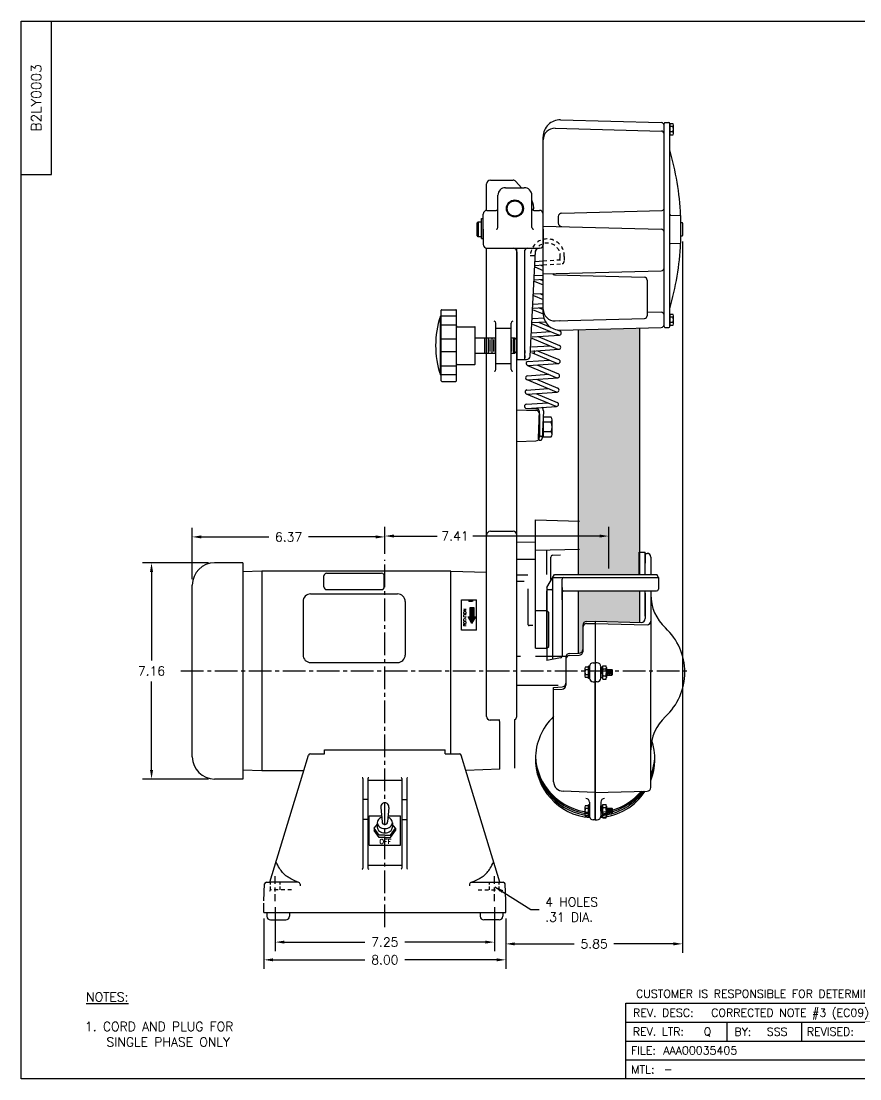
# Model space of a CAD drawing. Extents: x 87.8 to 142.9, y -16.7 to 18.4.
# Drawn here: x 87.82 to 115.58, y -16.66 to 18.35 of the extents above; entities that cross this region are included whole.
import ezdxf
from ezdxf.enums import TextEntityAlignment as Align

# ---------------------------------------------------------------- set-up
doc = ezdxf.new("R2010")
doc.units = 0
doc.header["$MEASUREMENT"] = 0
for name, pattern in [('CENTER2', [1.125, 0.75, -0.125, 0.125, -0.125]), ('G8BA3000A10$0$CENTER', [2, 1.25, -0.25, 0.25, -0.25]), ('G8BA3000A10$0$CENTER2', [1.125, 0.75, -0.125, 0.125, -0.125]), ('G8BA3000A10$0$HIDDEN2', [0.1875, 0.125, -0.0625]), ('HA6218A02$0$PHANTOM2', [1.25, 0.625, -0.125, 0.125, -0.125, 0.125, -0.125]), ('HA7001A01$0$HIDDEN2', [0.1875, 0.125, -0.0625])]:
    doc.linetypes.add(name, pattern=pattern)
doc.layers.get('0').update_dxf_attribs({"linetype": 'CONTINUOUS'})
doc.styles.add('G8BA3000A10$0$STANDARD', font='SIMPLEX')
doc.styles.add('LB1009$0$STANDARD', font='SIMPLEX.shx')
doc.styles.add('SIMPLEX', font='simplex')
doc.styles.get("Standard").update_dxf_attribs({"font": 'simplex.shx'})
doc.dimstyles.new('STD', dxfattribs={"dimscale": 0, "dimtxt": 0.09, "dimasz": 0.09, "dimexe": 0.09, "dimexo": 0.06, "dimgap": 0.06, "dimtad": 0, "dimtih": 1, "dimtoh": 1, "dimdec": 3, "dimzin": 4, "dimdsep": 46, "dimtxsty": 'Standard', "dimcen": 0, "dimclrd": 21, "dimclre": 21, "dimclrt": 256, "dimadec": 0, "dimazin": 0, "dimtfac": 1, "dimtdec": 3, "dimtofl": 0, "dimtmove": 0, "dimatfit": 3, "dimfxl": 0, "dimtolj": 1, "dimtzin": 4, "dimarcsym": 0})

msp = doc.modelspace()

# ---------------------------------------------------------------- hatches: boundary and pattern name
h = msp.add_hatch()
h.set_pattern_fill('ACET-2D-AR-CONC', color=256, scale=0.04, style=0)
h.set_pattern_definition([(50, (1e-15, 3e-15), (-0.180722, 0.15164375), [0.03, -0.33]), (355, (1e-15, 3e-15), (0.0257018, 0.2937726), [0.024, -0.264]), (100.4514, (0.0239, -0.0021), (-0.2729852, -0.05035535), [0.0254961, -0.28045684]), (46.1842, (1e-15, 0.08), (-0.2553444, 0.2450017), [0.045, -0.495]), (96.6356, (0.03557, 0.0745), (-0.4135967, -0.0481152), [0.0382441, -0.4206852]), (351.1842, (1e-15, 0.08), (0.0677926, 0.4371163), [0.036, -0.396]), (21, (0.04, 0.06), (-0.08454466, 0.22024636), [0.03, -0.33]), (326, (0.04, 0.06), (0.16490304, 0.2444788), [0.024, -0.264]), (71.4514, (0.0599, 0.04658), (-0.263171, 0.0883041), [0.0254961, -0.28045684]), (37.5, (1e-15, 3e-15), (-0.06250762, 0.08146152), [0, -0.2608, 0, -0.268, 0, -0.265]), (7.5, (1e-15, 3e-15), (-0.01862348, 0.14145935), [0, -0.1528, 0, -0.2548, 0, -0.101]), (327.5, (-0.0892, 3e-15), (0.05755553, 0.09034409), [0, -0.1, 0, -0.312, 0, -0.414]), (317.5, (-0.1292, 3e-15), (0.12641644, 0.13795934), [0, -0.13, 0, -0.2072, 0, -0.294])])
h.paths.add_polyline_path([(106.263, -0.511), (106.263, -2.568, 0.483036), (106.416, -2.446), (106.416, -1.646, -0.414214), (106.541, -1.521), (106.823, -1.514), (108.303, -1.553), (108.303, -0.511)])
h.paths.add_polyline_path([(108.303, 8.192), (106.259, 8.139), (106.259, 0.029), (108.283, 0.029), (108.283, 0.77), (108.303, 0.771)])

# ---------------------------------------------------------------- linework, layer by layer
for p, q in [((87.825, -16.665), (87.825, 18.353)), ((87.825, 18.353), (142.852, 18.353)), ((88.825, 13.274), (88.825, 18.353)), ((105.679, 15.083), (109.013, 14.996)), ((105.494, 14.808), (109.017, 14.715)), ((109.104, 8.243), (109.104, 14.964)), ((109.104, 8.305), (109.104, 14.902)), ((109.134, 14.994), (109.262, 14.994)), ((109.292, 8.243), (109.292, 14.964)), ((109.4, 14.953), (109.292, 14.953)), ((109.292, 14.953), (109.292, 14.593)), ((109.4, 14.863), (109.292, 14.863)), ((109.412, 14.638), (109.412, 14.908)), ((105.104, 8.683), (105.104, 14.523)), ((109.4, 14.683), (109.292, 14.683)), ((109.292, 14.593), (109.4, 14.593)), ((87.825, 13.274), (88.825, 13.274)), ((103.229, 12.088), (103.229, 12.964)), ((103.354, 13.089), (104.104, 13.089)), ((104.197, 13.048), (104.386, 12.839)), ((103.854, 12.839), (104.478, 12.839)), ((103.604, 11.523), (103.604, 12.589)), ((104.728, 11.523), (104.728, 12.589)), ((103.12, 11.463), (103.12, 11.968)), ((103.24, 12.088), (103.544, 12.088)), ((104.788, 12.088), (104.984, 12.088)), ((105.104, 11.463), (105.104, 11.968)), ((105.721, 12), (109.046, 12.087)), ((109.653, 11.921), (109.653, 11.006)), ((102.916, 11.673), (102.956, 11.713)), ((102.916, 11.253), (102.916, 11.673)), ((102.956, 11.713), (102.956, 11.213)), ((102.956, 11.713), (103.065, 11.713)), ((103.065, 11.819), (103.104, 11.819)), ((103.065, 11.16), (103.065, 11.819)), ((103.104, 11.819), (103.104, 11.16)), ((103.104, 11.713), (103.12, 11.713)), ((105.104, 11.568), (109.013, 11.466)), ((105.604, 11.88), (105.604, 11.672)), ((109.713, 11.668), (109.713, 11.258)), ((102.956, 11.213), (102.916, 11.253)), ((103.065, 11.213), (102.956, 11.213)), ((103.12, 11.213), (103.104, 11.213)), ((103.12, 11.463), (103.12, 10.958)), ((105.104, 11.463), (105.104, 10.958)), ((103.065, 11.16), (103.104, 11.16)), ((103.065, 11.16), (103.065, 11.16)), ((109.713, 11.058), (109.713, -12.496)), ((103.229, -4.666), (103.229, 10.839)), ((103.24, 10.838), (104.984, 10.838)), ((104.229, -4.666), (104.229, 10.838)), ((104.229, 10.718), (104.229, 7.151)), ((104.479, 10.718), (104.479, 7.151)), ((104.673, 7.265), (104.848, 10.724)), ((104.677, 10.597), (104.812, 10.593)), ((104.968, 10.838), (104.984, 10.838)), ((104.823, 10.216), (104.825, 10.215)), ((104.825, 10.265), (104.827, 10.265)), ((104.825, 10.215), (105.104, 10.098)), ((104.827, 10.265), (105.104, 10.283)), ((104.834, 10.4), (105.104, 10.418)), ((105.025, 10.278), (105.104, 10.245)), ((105.48, 10.405), (105.48, 10.405)), ((104.807, 9.792), (105.104, 9.812)), ((104.811, 9.928), (105.104, 9.947)), ((105.007, 9.805), (105.104, 9.765)), ((105.104, 9.983), (109.013, 10.086)), ((105.475, 9.951), (108.453, 9.873)), ((104.805, 9.743), (105.104, 9.618)), ((108.544, 9.779), (108.544, 8.602)), ((104.787, 9.271), (105.104, 9.138)), ((104.789, 9.32), (105.104, 9.34)), ((104.988, 9.333), (105.104, 9.284)), ((101.729, 6.44), (101.729, 8.785)), ((102.229, 6.44), (102.229, 8.785)), ((104.768, 8.798), (105.105, 8.658)), ((104.77, 8.847), (105.104, 8.869)), ((104.776, 8.983), (105.104, 9.004)), ((104.97, 8.86), (105.104, 8.804)), ((101.699, 6.643), (101.699, 8.583)), ((102.229, 8.588), (101.729, 8.588)), ((104.757, 8.51), (105.124, 8.534)), ((105.494, 8.431), (108.453, 8.508)), ((109.4, 8.643), (109.292, 8.643)), ((109.292, 8.643), (109.292, 8.283)), ((109.4, 8.553), (109.292, 8.553)), ((109.412, 8.328), (109.412, 8.598)), ((102.229, 8.291), (101.729, 8.291)), ((102.854, 7.003), (102.854, 8.223)), ((104.739, 8.038), (105.344, 8.078)), ((104.75, 8.326), (105.609, 7.967)), ((104.752, 8.375), (105.179, 8.403)), ((104.952, 8.388), (105.34, 8.226)), ((105.567, 8.131), (105.661, 8.091)), ((105.679, 8.123), (109.013, 8.211)), ((106.259, 8.126), (106.259, 0.037)), ((108.303, 0.029), (108.303, 8.167)), ((109.134, 8.213), (109.262, 8.213)), ((109.4, 8.373), (109.292, 8.373)), ((109.292, 8.283), (109.4, 8.283)), ((102.229, 7.823), (101.729, 7.823)), ((103.169, 7.363), (103.169, 7.863)), ((103.229, 7.413), (103.229, 7.813)), ((103.289, 7.363), (103.289, 7.863)), ((103.349, 7.413), (103.349, 7.813)), ((103.409, 7.363), (103.409, 7.863)), ((103.469, 7.413), (103.469, 7.813)), ((103.529, 7.363), (103.529, 7.863)), ((104.069, 7.413), (104.069, 7.813)), ((104.129, 7.363), (104.129, 7.863)), ((104.229, 7.803), (104.169, 7.863)), ((104.169, 7.363), (104.169, 7.863)), ((104.229, 7.423), (104.229, 7.803)), ((104.732, 7.853), (105.591, 7.494)), ((104.734, 7.902), (105.64, 7.962)), ((104.933, 7.915), (105.643, 7.619)), ((102.229, 7.403), (101.729, 7.403)), ((104.229, 7.423), (104.169, 7.363)), ((104.713, 7.381), (105.573, 7.022)), ((104.715, 7.43), (105.622, 7.489)), ((104.721, 7.565), (105.326, 7.605)), ((104.915, 7.443), (105.625, 7.146)), ((104.229, 7.151), (104.553, 7.151)), ((104.587, 7.085), (105.308, 7.133)), ((104.61, 6.951), (105.603, 7.017)), ((102.229, 6.935), (101.729, 6.935)), ((104.568, 6.612), (105.289, 6.66)), ((104.579, 6.956), (105.554, 6.549)), ((104.897, 6.97), (105.606, 6.674)), ((102.229, 6.638), (101.729, 6.638)), ((104.561, 6.484), (105.536, 6.077)), ((104.592, 6.479), (105.599, 6.545)), ((104.878, 6.498), (105.588, 6.201)), ((104.543, 6.011), (105.518, 5.604)), ((104.55, 6.14), (105.271, 6.188)), ((104.573, 6.006), (105.567, 6.072)), ((104.86, 6.025), (105.57, 5.729)), ((104.546, 5.668), (105.253, 5.715)), ((104.229, 5.49), (104.863, 5.468)), ((104.548, 5.534), (104.915, 5.519)), ((104.555, 5.534), (105.548, 5.599)), ((104.973, 5.457), (104.937, 4.545)), ((104.979, 5.348), (104.979, 4.58)), ((105.108, 5.452), (105.072, 4.54)), ((105.365, 5.237), (105.1, 5.237)), ((105.1, 5.237), (105.1, 4.589)), ((105.365, 5.075), (105.1, 5.075)), ((105.395, 4.67), (105.395, 5.156)), ((105.365, 4.751), (105.1, 4.751)), ((105.1, 4.589), (105.365, 4.589)), ((104.229, 4.438), (104.863, 4.46)), ((104.853, -2.411), (104.853, 1.839)), ((104.853, 1.839), (106.303, 1.804)), ((93.489, -0.117), (93.489, 1.577)), ((99.862, 0.713), (99.862, 1.606)), ((99.862, 0.713), (99.862, 1.577)), ((103.354, 1.464), (104.104, 1.464)), ((107.271, 0.233), (107.271, 1.606)), ((93.789, 1.277), (96.019, 1.277)), ((99.562, 1.277), (97.333, 1.277)), ((100.162, 1.306), (101.59, 1.306)), ((106.971, 1.306), (102.776, 1.306)), ((104.853, 0.839), (106.303, 0.874)), ((105.228, 0.464), (105.228, 0.846)), ((108.283, 0.029), (108.283, 0.777)), ((108.283, 0.77), (108.479, 0.777)), ((108.479, 0.029), (108.479, 0.777)), ((108.479, 0.733), (108.541, 0.733)), ((108.479, 0.733), (108.479, 0.405)), ((94.024, 0.418), (91.84, 0.418)), ((95.162, 0.418), (94.224, 0.418)), ((95.162, 0.418), (95.162, -6.74)), ((104.823, 0.526), (104.229, 0.526)), ((105.228, 0.032), (105.228, 0.464)), ((105.354, -0.133), (105.354, 0.61)), ((105.412, 0.67), (105.679, 0.679)), ((108.666, 0.608), (108.666, 0.405)), ((108.666, 0.405), (108.666, 0.029)), ((92.14, 0.118), (92.14, -2.811)), ((95.792, 0.146), (95.165, 0.124)), ((95.792, 0.148), (95.792, -6.469)), ((102.042, 0.148), (95.792, 0.148)), ((97.935, 0.074), (99.755, 0.074)), ((102.042, -5.906), (102.042, 0.148)), ((102.042, 0.148), (103.229, 0.107)), ((104.229, 0.026), (104.597, 0.026)), ((105.228, -0.399), (105.475, 0.029)), ((105.475, 0.029), (108.864, 0.029)), ((108.916, -0.061), (108.864, 0.029)), ((93.489, -6.005), (93.489, -0.317)), ((97.845, -0.378), (97.845, -0.016)), ((99.845, -0.378), (99.845, -0.016)), ((105.416, -0.073), (105.416, -2.776)), ((105.423, -0.061), (108.916, -0.061)), ((105.728, -0.811), (105.728, -0.121)), ((108.916, -0.061), (108.916, -0.451)), ((97.405, -0.612), (100.285, -0.612)), ((97.935, -0.468), (99.755, -0.468)), ((104.604, -1.631), (104.604, -0.441)), ((105.228, -0.399), (105.228, -2.809)), ((105.228, -1.161), (105.228, -0.508)), ((105.386, -0.473), (105.258, -0.473)), ((105.728, -0.399), (105.728, -2.671)), ((105.728, -0.511), (105.728, -0.511)), ((105.788, -0.511), (108.856, -0.511)), ((106.263, -0.511), (106.263, -2.572)), ((108.303, -1.553), (108.303, -0.511)), ((108.479, -1.351), (108.479, -0.511)), ((108.479, -0.589), (108.479, -0.994)), ((108.666, -0.511), (108.666, -0.589)), ((108.666, -0.589), (108.666, -1.079)), ((108.666, -0.633), (108.666, -1.34)), ((97.155, -0.862), (97.155, -2.633)), ((100.535, -0.862), (100.535, -2.633)), ((102.4, -1.806), (102.4, -0.806)), ((102.4, -0.806), (102.9, -0.806)), ((102.9, -1.806), (102.9, -0.806)), ((105.728, -0.871), (105.728, -2.671)), ((108.479, -0.716), (108.479, -1.429)), ((102.744, -1.587), (102.619, -1.368)), ((102.619, -1.368), (102.682, -1.368)), ((102.682, -1.368), (102.682, -1.056)), ((102.682, -1.056), (102.807, -1.056)), ((102.744, -1.587), (102.869, -1.368)), ((102.807, -1.056), (102.807, -1.368)), ((102.807, -1.368), (102.869, -1.368)), ((104.853, -1.161), (105.228, -1.161)), ((105.228, -1.161), (105.29, -1.223)), ((105.228, -2.411), (105.228, -1.161)), ((105.29, -2.349), (105.29, -1.223)), ((108.666, -1.34), (108.666, -3.204)), ((104.76, -1.661), (104.634, -1.661)), ((106.416, -1.639), (106.416, -2.537)), ((106.541, -1.521), (106.823, -1.514)), ((106.541, -1.594), (106.823, -1.587)), ((106.823, -1.514), (106.823, -3.204)), ((106.823, -1.514), (106.823, -3.204)), ((106.823, -1.514), (108.357, -1.554)), ((106.823, -1.587), (108.544, -1.632)), ((102.9, -1.806), (102.4, -1.806)), ((102.9, -1.806), (102.4, -1.806)), ((104.853, -2.411), (105.228, -2.411)), ((105.228, -2.411), (105.29, -2.349)), ((104.353, -2.677), (104.224, -2.677)), ((105.857, -2.677), (104.853, -2.677)), ((105.679, -2.73), (105.228, -2.809)), ((105.854, -2.704), (105.854, -3.204)), ((105.979, -2.579), (106.294, -2.571)), ((105.981, -2.649), (106.296, -2.641)), ((97.405, -2.883), (100.285, -2.883)), ((106.485, -3.077), (106.485, -3.332)), ((106.605, -3.034), (106.497, -3.034)), ((106.605, -3.119), (106.497, -3.119)), ((106.636, -2.997), (106.605, -2.997)), ((106.605, -3.411), (106.605, -2.997)), ((106.636, -2.997), (106.636, -3.411)), ((106.636, -3.014), (106.636, -3.204)), ((106.757, -2.889), (106.823, -2.887)), ((106.888, -2.889), (106.823, -2.887)), ((107.01, -3.014), (107.01, -3.204)), ((107.01, -3.036), (107.066, -3.036)), ((107.01, -3.211), (107.01, -3.036)), ((107.01, -3.148), (107.066, -3.204)), ((107.066, -3.211), (107.066, -3.036)), ((107.066, -3.049), (107.066, -3.374)), ((107.079, -2.995), (107.183, -2.995)), ((107.183, -3.103), (107.079, -3.103)), ((107.196, -3.049), (107.196, -3.374)), ((107.196, -3.109), (107.37, -3.109)), ((107.22, -3.269), (107.22, -3.139)), ((107.25, -3.299), (107.25, -3.109)), ((107.28, -3.269), (107.28, -3.139)), ((107.31, -3.299), (107.31, -3.109)), ((107.34, -3.269), (107.34, -3.139)), ((107.37, -3.109), (107.386, -3.125)), ((107.37, -3.299), (107.37, -3.109)), ((107.386, -3.125), (107.386, -3.284)), ((105.854, -3.204), (105.854, -3.633)), ((106.605, -3.289), (106.497, -3.289)), ((106.605, -3.374), (106.497, -3.374)), ((106.636, -3.411), (106.605, -3.411)), ((106.636, -3.394), (106.636, -3.204)), ((106.823, -8.091), (106.823, -3.204)), ((106.823, -3.204), (106.823, -8.091)), ((107.01, -3.204), (107.01, -3.379)), ((107.01, -3.204), (107.066, -3.26)), ((107.01, -3.394), (107.01, -3.204)), ((107.01, -3.379), (107.066, -3.379)), ((107.066, -3.204), (107.066, -3.379)), ((107.079, -3.32), (107.183, -3.32)), ((107.079, -3.428), (107.183, -3.428)), ((107.196, -3.299), (107.37, -3.299)), ((107.37, -3.299), (107.386, -3.284)), ((108.666, -7.016), (108.666, -3.204)), ((92.14, -6.44), (92.14, -3.511)), ((105.603, -3.645), (104.224, -3.645)), ((105.448, -3.707), (105.732, -3.688)), ((105.448, -6.829), (105.448, -3.707)), ((105.448, -3.777), (105.732, -3.758)), ((106.757, -3.519), (106.823, -3.521)), ((106.888, -3.519), (106.823, -3.521)), ((103.667, -4.786), (103.349, -4.786)), ((103.667, -6.381), (103.667, -4.846)), ((103.667, -6.413), (103.667, -4.852)), ((104.167, -6.381), (104.167, -4.771)), ((97.15, -6.563), (97.338, -5.946)), ((97.396, -5.903), (97.862, -5.903)), ((97.862, -5.903), (97.862, -5.773)), ((97.862, -5.773), (101.862, -5.773)), ((101.862, -5.903), (101.862, -5.773)), ((101.862, -5.903), (102.329, -5.903)), ((102.575, -6.563), (102.386, -5.946)), ((95.792, -6.468), (95.165, -6.446)), ((97.166, -6.469), (95.792, -6.469)), ((96.052, -10.154), (97.15, -6.563)), ((103.667, -6.413), (102.54, -6.455)), ((103.673, -10.154), (102.575, -6.563)), ((94.024, -6.74), (91.84, -6.74)), ((95.162, -6.74), (94.224, -6.74)), ((99.137, -6.725), (99.137, -9.694)), ((99.297, -6.725), (99.297, -9.694)), ((99.317, -6.774), (100.407, -6.774)), ((100.427, -6.725), (100.427, -9.694)), ((100.587, -6.725), (100.587, -9.694)), ((106.823, -7.186), (105.76, -7.141)), ((106.823, -7.186), (108.541, -7.141)), ((99.297, -7.417), (99.137, -7.417)), ((99.731, -7.678), (99.77, -8.152)), ((99.994, -7.678), (99.955, -8.152)), ((100.427, -7.417), (100.587, -7.417)), ((106.485, -7.668), (106.485, -7.923)), ((106.605, -7.626), (106.497, -7.626)), ((106.605, -8.003), (106.605, -7.589)), ((106.636, -7.589), (106.605, -7.589)), ((106.636, -7.504), (106.636, -7.964)), ((106.636, -7.589), (106.636, -8.003)), ((107.01, -7.504), (107.01, -7.964)), ((107.01, -7.628), (107.066, -7.628)), ((107.01, -7.803), (107.01, -7.628)), ((107.066, -7.803), (107.066, -7.628)), ((107.066, -7.641), (107.066, -7.966)), ((107.079, -7.587), (107.183, -7.587)), ((107.183, -7.695), (107.079, -7.695)), ((107.196, -7.641), (107.196, -7.966)), ((107.196, -7.701), (107.37, -7.701)), ((107.25, -7.891), (107.25, -7.701)), ((107.31, -7.891), (107.31, -7.701)), ((107.37, -7.891), (107.37, -7.701)), ((107.37, -7.701), (107.386, -7.716)), ((99.347, -8.929), (99.347, -7.955)), ((99.347, -7.955), (99.754, -7.955)), ((99.971, -7.955), (100.377, -7.955)), ((100.377, -8.929), (100.377, -7.955)), ((106.605, -7.711), (106.497, -7.711)), ((106.605, -7.881), (106.497, -7.881)), ((106.605, -7.966), (106.497, -7.966)), ((106.636, -8.003), (106.605, -8.003)), ((107.01, -7.74), (107.066, -7.796)), ((107.01, -7.796), (107.01, -7.971)), ((107.01, -7.796), (107.066, -7.852)), ((107.01, -7.971), (107.066, -7.971)), ((107.066, -7.796), (107.066, -7.971)), ((107.079, -7.911), (107.183, -7.911)), ((107.079, -8.02), (107.183, -8.02)), ((107.196, -7.891), (107.37, -7.891)), ((107.22, -7.861), (107.22, -7.731)), ((107.28, -7.861), (107.28, -7.731)), ((107.34, -7.861), (107.34, -7.731)), ((107.37, -7.891), (107.386, -7.875)), ((107.386, -7.716), (107.386, -7.875)), ((99.297, -8.077), (99.137, -8.077)), ((99.511, -8.366), (99.616, -8.237)), ((99.511, -8.366), (99.511, -8.447)), ((99.672, -8.592), (99.511, -8.366)), ((99.612, -8.186), (99.612, -8.331)), ((100.053, -8.592), (100.214, -8.366)), ((100.214, -8.366), (100.109, -8.237)), ((100.112, -8.186), (100.112, -8.331)), ((100.214, -8.366), (100.214, -8.447)), ((100.427, -8.077), (100.587, -8.077)), ((106.823, -8.091), (106.757, -8.089)), ((106.823, -8.091), (106.888, -8.089)), ((99.672, -8.673), (99.511, -8.447)), ((99.862, -8.592), (99.672, -8.592)), ((99.862, -8.673), (99.672, -8.673)), ((99.862, -8.592), (100.053, -8.592)), ((99.862, -8.673), (100.053, -8.673)), ((100.053, -8.673), (100.214, -8.447)), ((99.347, -8.929), (100.377, -8.929)), ((99.317, -9.595), (100.407, -9.595)), ((95.942, -10.154), (96.052, -10.154)), ((96.996, -10.154), (96.052, -10.154)), ((102.729, -10.154), (103.673, -10.154)), ((103.673, -10.154), (103.783, -10.154)), ((95.862, -10.773), (95.882, -10.211)), ((97.056, -10.214), (97.056, -10.271)), ((102.669, -10.214), (102.669, -10.271)), ((103.862, -10.773), (103.843, -10.211)), ((95.862, -11.153), (95.862, -10.848)), ((103.862, -11.153), (103.862, -10.773)), ((95.862, -11.153), (96.052, -11.153)), ((95.957, -11.153), (95.957, -11.283)), ((96.052, -11.153), (103.672, -11.153)), ((96.237, -10.977), (96.237, -12.438)), ((96.707, -11.153), (96.707, -11.283)), ((103.017, -11.153), (103.017, -11.283)), ((103.487, -10.977), (103.487, -12.438)), ((103.672, -11.153), (103.862, -11.153)), ((103.767, -11.153), (103.767, -11.283)), ((95.862, -11.353), (95.862, -13.025)), ((96.077, -11.403), (96.587, -11.403)), ((103.647, -11.403), (103.137, -11.403)), ((103.862, -11.353), (103.862, -13.025)), ((103.862, -11.553), (103.862, -12.496)), ((96.537, -12.138), (99.205, -12.138)), ((103.187, -12.138), (100.52, -12.138)), ((104.162, -12.196), (106.13, -12.196)), ((109.413, -12.196), (107.445, -12.196)), ((96.162, -12.725), (99.205, -12.725)), ((103.562, -12.725), (100.52, -12.725)), ((107.835, -16.665), (107.835, -14.164)), ((107.835, -14.164), (141.852, -14.164)), ((107.835, -14.164), (141.852, -14.164)), ((107.835, -14.789), (126.183, -14.789)), ((111.186, -14.789), (111.186, -15.414)), ((113.664, -15.414), (113.664, -14.789)), ((107.835, -15.414), (141.852, -15.414)), ((107.835, -16.039), (126.183, -16.039)), ((142.852, -16.665), (87.825, -16.665))]:
    msp.add_line(p, q)
at = {"linetype": 'Continuous'}
for p, q in [((109.322, 11.932), (109.653, 11.921)), ((109.653, 11.683), (109.698, 11.683)), ((109.653, 11.243), (109.698, 11.243)), ((109.322, 10.994), (109.653, 11.006)), ((101.744, 8.8), (102.214, 8.8)), ((101.699, 8.583), (101.729, 8.583)), ((108.544, 8.728), (109.013, 8.716)), ((102.259, 8.238), (102.839, 8.238)), ((103.541, 6.822), (103.541, 8.356)), ((104.041, 6.822), (104.041, 8.356)), ((102.854, 7.863), (103.541, 7.863)), ((104.041, 7.863), (104.169, 7.863)), ((102.854, 7.363), (103.541, 7.363)), ((104.041, 7.363), (104.169, 7.363)), ((102.259, 6.988), (102.839, 6.988)), ((101.699, 6.643), (101.729, 6.643)), ((101.744, 6.425), (102.214, 6.425)), ((104.229, 1.119), (104.853, 1.103)), ((104.229, -0.191), (104.475, -0.185))]:
    msp.add_line(p, q, dxfattribs=at)
at = {"linetype": 'HA7001A01$0$HIDDEN2'}
for p, q in [((105.801, 10.564), (105.795, 10.389)), ((105.104, 10.418), (105.723, 10.459)), ((105.104, 10.283), (105.732, 10.324))]:
    msp.add_line(p, q, dxfattribs=at)
at = {"linetype": 'HA6218A02$0$PHANTOM2'}
for p, q in [((104.041, 8.174), (103.541, 8.174)), ((104.041, 7.004), (103.541, 7.004))]:
    msp.add_line(p, q, dxfattribs=at)
at = {"linetype": 'G8BA3000A10$0$CENTER'}
for p, q in [((104.499, 7.453), (104.499, 7.365)), ((104.809, 7.453), (104.809, 7.365)), ((104.499, 7.286), (104.499, 7.203))]:
    msp.add_line(p, q, dxfattribs=at)
at = {"linetype": 'CENTER2'}
for p, q in [((99.862, -11.64), (99.862, 0.513)), ((93.112, -3.161), (109.981, -3.161))]:
    msp.add_line(p, q, dxfattribs=at)
at = {"linetype": 'G8BA3000A10$0$HIDDEN2'}
for p, q in [((96.077, -10.231), (96.077, -10.148)), ((96.397, -10.231), (96.397, -10.148)), ((103.327, -10.231), (103.327, -10.148)), ((103.647, -10.231), (103.647, -10.148)), ((96.077, -10.404), (96.077, -10.297)), ((96.777, -10.404), (96.109, -10.404)), ((96.397, -10.404), (96.397, -10.297)), ((102.947, -10.404), (103.616, -10.404)), ((103.327, -10.404), (103.327, -10.297)), ((103.647, -10.404), (103.647, -10.297))]:
    msp.add_line(p, q, dxfattribs=at)
at = {"linetype": 'G8BA3000A10$0$CENTER2'}
for p, q in [((96.237, -10.21), (96.237, -9.952)), ((103.487, -10.21), (103.487, -9.952)), ((96.237, -10.459), (96.237, -10.334)), ((103.487, -10.459), (103.487, -10.334)), ((96.237, -10.777), (96.237, -10.546)), ((103.487, -10.777), (103.487, -10.546))]:
    msp.add_line(p, q, dxfattribs=at)
for points in [[(99.758, -8.011, 0.080969), (99.686, -8.05, 0.105677), (99.63, -8.115, 0.12412), (99.612, -8.186, 0.12412), (99.63, -8.257, 0.105677), (99.686, -8.322, 0.087029), (99.764, -8.363, 0.077267), (99.862, -8.378, 0.077267), (99.961, -8.363, 0.087029), (100.039, -8.322, 0.105677), (100.095, -8.257, 0.12412), (100.112, -8.186, 0.12412)], [(100.112, -8.186, 0.12412), (100.095, -8.115, 0.105677), (100.039, -8.05, 0.080969), (99.967, -8.011, 0.077267)], [(99.613, -8.317, 0.024624), (99.612, -8.331, 0.12412), (99.63, -8.402, 0.105677), (99.686, -8.467, 0.087029), (99.764, -8.508, 0.077267), (99.862, -8.524, 0.077267), (99.961, -8.508, 0.087029), (100.039, -8.467, 0.105677), (100.095, -8.402, 0.12412), (100.112, -8.331, 0.12412)], [(100.112, -8.331, 0.024624), (100.112, -8.317, 0.105677)]]:
    msp.add_lwpolyline(points, format="xyb")
for points in [[(96.996, -10.154), (96.935, -10.128), (96.882, -10.104), (96.834, -10.082), (96.793, -10.061), (96.755, -10.042), (96.722, -10.024), (96.691, -10.007), (96.663, -9.99), (96.637, -9.974), (96.612, -9.957), (96.587, -9.94), (96.564, -9.922), (96.541, -9.902), (96.518, -9.881), (96.495, -9.858), (96.472, -9.832), (96.449, -9.803), (96.425, -9.771), (96.4, -9.735), (96.374, -9.694), (96.347, -9.647), (96.319, -9.593), (96.289, -9.533), (96.258, -9.464)], [(102.729, -10.154), (102.79, -10.128), (102.843, -10.104), (102.89, -10.082), (102.932, -10.061), (102.97, -10.042), (103.003, -10.024), (103.033, -10.007), (103.061, -9.99), (103.088, -9.974), (103.113, -9.957), (103.137, -9.94), (103.161, -9.922), (103.184, -9.902), (103.207, -9.881), (103.229, -9.858), (103.252, -9.832), (103.276, -9.803), (103.3, -9.771), (103.325, -9.735), (103.351, -9.694), (103.378, -9.647), (103.406, -9.593), (103.436, -9.533), (103.467, -9.464)]]:
    msp.add_lwpolyline(points)
for radius in [0.281, 0.251]:
    msp.add_circle((104.166, 12.151), radius)
for centre, radius, start, end in [((105.664, 14.523), 0.56, 88.5, 180), ((105.484, 14.428), 0.38, 88.5, 180), ((109.01, 14.902), 0.094, 0, 88.5), ((109.014, 14.626), 0.09, 0, 88.5), ((109.134, 14.964), 0.03, 90, 180), ((109.262, 14.964), 0.03, 0, 90), ((109.322, 14.908), 0.0904, 330.1372, 29.8628), ((109.069, 14.773), 0.343, 344.8107, 15.1893), ((109.322, 14.638), 0.0904, 330.1372, 29.8628), ((100.164, 11.463), 9.5, 2.76, 16.087), ((103.354, 12.964), 0.125, 90, 180), ((104.104, 12.964), 0.125, 42.1841, 90), ((104.166, 12.151), 0.625, 25.7366, 25.7366), ((103.854, 12.589), 0.25, 90, 180), ((104.478, 12.589), 0.25, 0, 90), ((104.166, 12.151), 0.625, 354.2158, 25.7366), ((103.24, 11.968), 0.12, 90, 180), ((103.544, 12.148), 0.06, 270, 0), ((104.788, 12.148), 0.06, 180, 270), ((104.984, 11.968), 0.12, 0, 90), ((105.724, 11.88), 0.12, 91.5, 180), ((109.044, 12.147), 0.06, 271.5, 0), ((109.322, 11.962), 0.03, 180, 270), ((105.724, 11.672), 0.12, 180, 268.5), ((109.698, 11.668), 0.015, 0, 90), ((103.544, 11.523), 0.06, 270, 0), ((104.788, 11.523), 0.06, 180, 270), ((109.01, 11.372), 0.094, 0, 88.5), ((109.698, 11.258), 0.015, 270, 0), ((103.24, 10.958), 0.12, 180, 270), ((104.984, 10.958), 0.12, 270, 0), ((100.164, 11.463), 9.5, 343.913, 357.24), ((109.322, 10.964), 0.03, 90, 180), ((104.109, 10.718), 0.12, 0, 90), ((104.599, 10.718), 0.12, 90, 180), ((104.968, 10.718), 0.12, 90, 177.0965), ((109.01, 10.18), 0.094, 271.5, 0), ((105.476, 10.01), 0.06, 180, 268.5), ((108.45, 9.779), 0.094, 0, 88.5), ((101.744, 8.785), 0.015, 90, 180), ((102.214, 8.785), 0.015, 0, 90), ((105.484, 8.81), 0.38, 180, 271.5), ((104.617, 7.613), 3.075, 161.6122, 198.3878), ((103.481, 8.356), 0.06, 0, 90), ((104.101, 8.356), 0.06, 90, 180), ((105.664, 8.683), 0.56, 180, 271.5), ((108.45, 8.602), 0.094, 271.5, 0), ((109.01, 8.622), 0.094, 0, 88.5), ((109.322, 8.598), 0.0904, 330.1372, 29.8628), ((109.069, 8.463), 0.343, 344.8107, 15.1893), ((102.259, 8.268), 0.03, 180, 270), ((102.839, 8.223), 0.015, 0, 90), ((109.01, 8.305), 0.094, 271.5, 0), ((109.134, 8.243), 0.03, 180, 270), ((109.262, 8.243), 0.03, 270, 0), ((109.322, 8.328), 0.0904, 330.1372, 29.8628), ((104.553, 7.271), 0.12, 270, 357.0965), ((102.259, 6.958), 0.03, 90, 180), ((102.839, 7.003), 0.015, 270, 0), ((103.481, 6.822), 0.06, 270, 0), ((104.101, 6.822), 0.06, 180, 270), ((101.744, 6.44), 0.015, 180, 270), ((102.214, 6.44), 0.015, 270, 0), ((104.859, 5.348), 0.12, 0, 88), ((105.269, 5.156), 0.126, 319.977, 40.023), ((104.935, 4.913), 0.46, 339.3592, 20.6408), ((104.859, 4.58), 0.12, 272, 0), ((105.269, 4.67), 0.126, 319.977, 40.023), ((103.354, 1.339), 0.125, 90, 180), ((104.104, 1.339), 0.125, 0, 90), ((108.541, 0.608), 0.125, 0, 90), ((94.224, -0.317), 0.735, 90, 180), ((104.823, 0.496), 0.03, 0, 90), ((105.414, 0.61), 0.06, 92, 180), ((97.935, -0.016), 0.09, 90, 180), ((99.755, -0.016), 0.09, 0, 90), ((104.823, 0.056), 0.03, 305.5771, 0), ((105.788, -0.121), 0.06, 90, 180), ((97.405, -0.862), 0.25, 90, 180), ((97.935, -0.378), 0.09, 180, 270), ((99.755, -0.378), 0.09, 270, 0), ((100.285, -0.862), 0.25, 0, 90), ((105.258, -0.503), 0.03, 90, 180), ((105.386, -0.443), 0.03, 270, 0), ((105.788, -0.571), 0.06, 90, 180), ((110.166, -0.633), 1.5, 180, 227.2679), ((108.856, -0.451), 0.06, 270, 0), ((104.634, -1.631), 0.03, 180, 270), ((106.541, -1.646), 0.125, 90, 180), ((106.541, -1.719), 0.125, 90, 180), ((108.354, -1.429), 0.125, 271.5, 0), ((108.541, -1.507), 0.125, 271.5, 0), ((107.791, -3.204), 2, 0, 47.2679), ((106.291, -2.446), 0.125, 271.5, 0), ((97.405, -2.633), 0.25, 180, 270), ((100.285, -2.633), 0.25, 270, 0), ((105.668, -2.671), 0.06, 280, 0), ((105.979, -2.704), 0.125, 90, 180), ((105.981, -2.774), 0.125, 90, 180), ((106.291, -2.516), 0.125, 271.5, 0), ((106.566, -3.077), 0.0813, 148.4656, 211.5344), ((106.792, -3.204), 0.307, 163.9286, 196.0714), ((106.761, -3.014), 0.125, 91.5, 180), ((106.885, -3.014), 0.125, 0, 88.5), ((107.185, -3.049), 0.119, 152.9885, 207.0115), ((107.523, -3.211), 0.457, 166.304, 193.696), ((107.077, -3.049), 0.119, 332.9885, 27.0115), ((106.738, -3.211), 0.457, 346.304, 13.696), ((106.566, -3.332), 0.0813, 148.4656, 211.5344), ((106.761, -3.394), 0.125, 180, 268.5), ((106.885, -3.394), 0.125, 271.5, 360), ((107.185, -3.374), 0.119, 152.9885, 207.0115), ((107.077, -3.374), 0.119, 332.9885, 27.0115), ((107.791, -3.204), 2, 312.7321, 0), ((105.729, -3.563), 0.125, 271.5, 0), ((105.729, -3.633), 0.125, 271.5, 0), ((103.349, -4.666), 0.12, 180, 270), ((103.607, -4.846), 0.06, 0, 90), ((104.109, -4.666), 0.12, 298.9033, 0), ((110.166, -5.775), 1.5, 132.7321, 180), ((97.396, -5.963), 0.06, 90, 163), ((102.329, -5.963), 0.06, 17, 90), ((94.224, -6.005), 0.735, 180, 270), ((99.107, -6.725), 0.03, 0, 90), ((99.327, -6.725), 0.03, 90, 180), ((100.397, -6.725), 0.03, 0, 90), ((100.617, -6.725), 0.03, 90, 180), ((105.76, -6.829), 0.312, 180, 270), ((108.541, -7.016), 0.125, 270, 0), ((99.862, -7.656), 0.134, 350.5583, 189.4417), ((106.566, -7.668), 0.0813, 148.4656, 211.5344), ((106.511, -7.504), 0.125, 0, 90), ((107.135, -7.504), 0.125, 90, 180), ((107.185, -7.641), 0.119, 152.9885, 207.0115), ((107.523, -7.803), 0.457, 166.304, 193.696), ((107.077, -7.641), 0.119, 332.9885, 27.0115), ((106.738, -7.803), 0.457, 346.304, 13.696), ((106.792, -7.796), 0.307, 163.9286, 196.0714), ((106.566, -7.923), 0.0813, 148.4656, 211.5344), ((106.761, -7.964), 0.125, 180, 268.5), ((106.885, -7.964), 0.125, 271.5, 0), ((107.185, -7.966), 0.119, 152.9885, 207.0115), ((107.077, -7.966), 0.119, 332.9885, 27.0115), ((99.862, -8.152), 0.0926, 180, 0), ((99.107, -9.694), 0.03, 270, 0), ((99.327, -9.694), 0.03, 180, 270), ((100.397, -9.694), 0.03, 270, 0), ((100.617, -9.694), 0.03, 180, 270), ((95.942, -10.214), 0.06, 90, 178), ((96.996, -10.214), 0.06, 0, 90), ((102.729, -10.214), 0.06, 90, 180), ((103.783, -10.214), 0.06, 2, 90), ((96.109, -10.464), 0.06, 90, 180), ((103.616, -10.464), 0.06, 0, 90), ((96.077, -11.283), 0.12, 180, 270), ((96.587, -11.283), 0.12, 270, 0), ((103.137, -11.283), 0.12, 180, 270), ((103.647, -11.283), 0.12, 270, 0)]:
    msp.add_arc(centre, radius, start, end)
at = {"linetype": 'HA7001A01$0$HIDDEN2'}
for centre, major_axis, start_param, end_param in [((105.239, 10.58), (0.562, 0), 6.254504, 9.396097), ((105.239, 10.58), (0.427, 0), 6.170711, 9.396097), ((105.727, 10.392), (0.0675, 0), 4.778345, 7.919938)]:
    msp.add_ellipse(centre, major_axis=major_axis, ratio=0.99972, start_param=start_param, end_param=end_param, dxfattribs=at)
for centre, major_axis, ratio, start_param, end_param in [((105.608, 10.512), (0.06, 0), 0.99972, 4.778345, 6.639024), ((105.654, 8.502), (0.0675, 0), 0.99972, 4.316896, 5.093119), ((105.635, 8.029), (0.0675, 0), 0.99972, 4.316896, 7.458488), ((105.617, 7.557), (0.0675, 0), 0.99972, 4.316896, 7.458488), ((104.605, 7.019), (0.0675, 0), 0.99972, 1.636752, 4.778345), ((105.599, 7.084), (0.0675, 0), 0.99972, 4.316896, 7.458488), ((105.58, 6.612), (0.0675, 0), 0.99972, 4.316896, 7.458488), ((104.587, 6.546), (0.0675, 0), 0.99972, 1.636752, 4.778345), ((104.569, 6.074), (0.0675, 0), 0.99972, 1.636752, 4.778345), ((105.562, 6.139), (0.0675, 0), 0.99972, 4.316896, 7.458488), ((104.55, 5.601), (0.0675, 0), 0.99972, 1.636752, 4.778345), ((105.544, 5.667), (0.0675, 0), 0.99972, 4.316896, 7.458488), ((104.913, 5.459), (0.06, 0), 0.99972, 6.244422, 7.815218), ((104.913, 5.459), (0.195, 0), 0.99972, 6.244422, 6.874018), ((105.005, 4.543), (0.0675, 0), 0.99972, 0.689477, 2.260273), ((105.005, 4.543), (0.0675, 0), 0.99972, 3.102829, 6.254504), ((106.823, -6.074), (-1.979, 0), 0.985411, -0.802597, 0), ((106.823, -6.074), (-1.979, 0), 0.985411, 2.769566, 3.463178), ((106.823, -6.074), (-1.979, 0), 0.985411, -0.03334, 1.481898), ((106.823, -6.009), (-1.979, 0), 0.985411, 0.016667, 1.476157), ((106.823, -5.95), (-1.979, 0), 0.985411, 0.030261, 1.476157), ((106.823, -5.9), (-1.979, 0), 0.985411, 0.04463, 1.476157), ((106.823, -5.9), (-1.979, 0), 0.985411, 2.769566, 3.096962), ((106.823, -5.95), (-1.979, 0), 0.985411, 2.769566, 3.109792), ((106.823, -6.009), (-1.979, 0), 0.985411, 2.769566, 3.124925), ((106.823, -6.074), (-1.979, 0), 0.985411, 1.659694, 2.561587), ((106.823, -6.009), (-1.979, 0), 0.985411, 1.665436, 2.520431), ((106.823, -5.95), (-1.979, 0), 0.985411, 1.665436, 2.481933), ((106.823, -5.9), (-1.979, 0), 0.985411, 1.665436, 2.448333)]:
    msp.add_ellipse(centre, major_axis=major_axis, ratio=ratio, start_param=start_param, end_param=end_param)
for points in [[(93.789, 1.327), (93.789, 1.227), (93.489, 1.277)], [(99.562, 1.327), (99.562, 1.227), (99.862, 1.277)], [(100.162, 1.356), (100.162, 1.256), (99.862, 1.306)], [(106.971, 1.356), (106.971, 1.256), (107.271, 1.306)], [(92.09, 0.118), (92.19, 0.118), (92.14, 0.418)], [(102.744, -1.587), (102.619, -1.368), (102.869, -1.368)], [(102.807, -1.368), (102.682, -1.368), (102.807, -1.056), (102.682, -1.056)], [(92.09, -6.44), (92.19, -6.44), (92.14, -6.74)], [(96.537, -12.088), (96.537, -12.188), (96.237, -12.138)], [(103.187, -12.088), (103.187, -12.188), (103.487, -12.138)], [(104.162, -12.146), (104.162, -12.246), (103.862, -12.196)], [(109.413, -12.146), (109.413, -12.246), (109.713, -12.196)], [(96.162, -12.675), (96.162, -12.775), (95.862, -12.725)], [(103.562, -12.675), (103.562, -12.775), (103.862, -12.725)]]:
    msp.add_solid(points)

# ---------------------------------------------------------------- texts
at = {"color": 230, "style": 'SIMPLEX'}
msp.add_text('B2LY0003', height=0.3335, rotation=90, dxfattribs=at).set_placement((88.325, 15.813), align=Align.MIDDLE_CENTER)
at = {"style": 'LB1009$0$STANDARD'}
for s, height, rotation, p in [('LB1009', 0.03, 180, (102.784, -0.831)), ('ROTATION', 0.093, 90, (102.555, -1.681))]:
    msp.add_text(s, height=height, rotation=rotation, dxfattribs=at).set_placement(p)
at = {"style": 'G8BA3000A10$0$STANDARD'}
msp.add_text('OFF', height=0.16, dxfattribs=at).set_placement((99.883, -8.889), align=Align.CENTER)
for s, p in [('%%UNOTES:', (89.974, -14.107)), ('1. CORD AND PLUG FOR', (89.937, -15.082)), ('SINGLE PHASE ONLY', (90.649, -15.596))]:
    msp.add_text(s, height=0.3).set_placement(p)
at = {"style": 'SIMPLEX'}
for s, p in [('CUSTOMER IS RESPONSIBLE FOR DETERMINING THAT MOTOR PERFORMANCE IS SUITABLE IN THE APPLICATION.', (108.175, -13.848)), ('BY:', (111.432, -15.104)), ('REVISED:', (113.828, -15.102)), ('FILE:', (108.008, -15.726)), ('MTL:', (108.018, -16.351))]:
    msp.add_text(s, height=0.2668, dxfattribs=at).set_placement(p, align=Align.MIDDLE_LEFT)
for s, p in [('REV. DESC:', (109.079, -14.475)), ('REV. LTR:', (108.915, -15.101))]:
    msp.add_text(s, height=0.2668, dxfattribs=at).set_placement(p, align=Align.MIDDLE)
at = {"color": 231, "style": 'SIMPLEX'}
msp.add_text('CORRECTED NOTE #3 (EC09)', height=0.2668, dxfattribs=at).set_placement((110.663, -14.475), align=Align.MIDDLE_LEFT)
at = {"color": 232, "style": 'SIMPLEX'}
msp.add_text(' Q', height=0.2668, dxfattribs=at).set_placement((110.452, -15.101), align=Align.MIDDLE_CENTER)
at = {"color": 210, "style": 'SIMPLEX'}
msp.add_text('SSS', height=0.2668, dxfattribs=at).set_placement((112.503, -15.104), align=Align.MIDDLE_LEFT)
at = {"color": 223, "style": 'SIMPLEX'}
msp.add_text('AAA00035405', height=0.2668, dxfattribs=at).set_placement((109.078, -15.726), align=Align.MIDDLE_LEFT)
at = {"color": 233, "style": 'SIMPLEX'}
msp.add_text('-', height=0.267, dxfattribs=at).set_placement((109.092, -16.351), align=Align.MIDDLE_LEFT)
at = {"char_height": 0.3}
for s, insert, attachment_point in [('\\A1;6.37', (96.676, 1.277), 5), ('\\A1;7.41', (102.183, 1.306), 5), ('\\A1;7.16', (92.14, -3.161), 5), ('\\A1;4 HOLES\\P.31 DIA.', (105.172, -11.062), 4), ('\\A1;7.25', (99.862, -12.138), 5), ('\\A1;5.85', (106.787, -12.196), 5), ('\\A1;8.00', (99.862, -12.725), 5)]:
    msp.add_mtext(s, dxfattribs=dict(at, insert=insert, attachment_point=attachment_point))

# ---------------------------------------------------------------- leaders
msp.add_leader([(103.503, -10.303), (104.698, -11.062), (104.972, -11.062)], dimstyle='STD', override={"dimscale": 3.333333, "dimdec": 2, "dimadec": 2, "dimtdec": 2})

doc.saveas('drawing.dxf')
